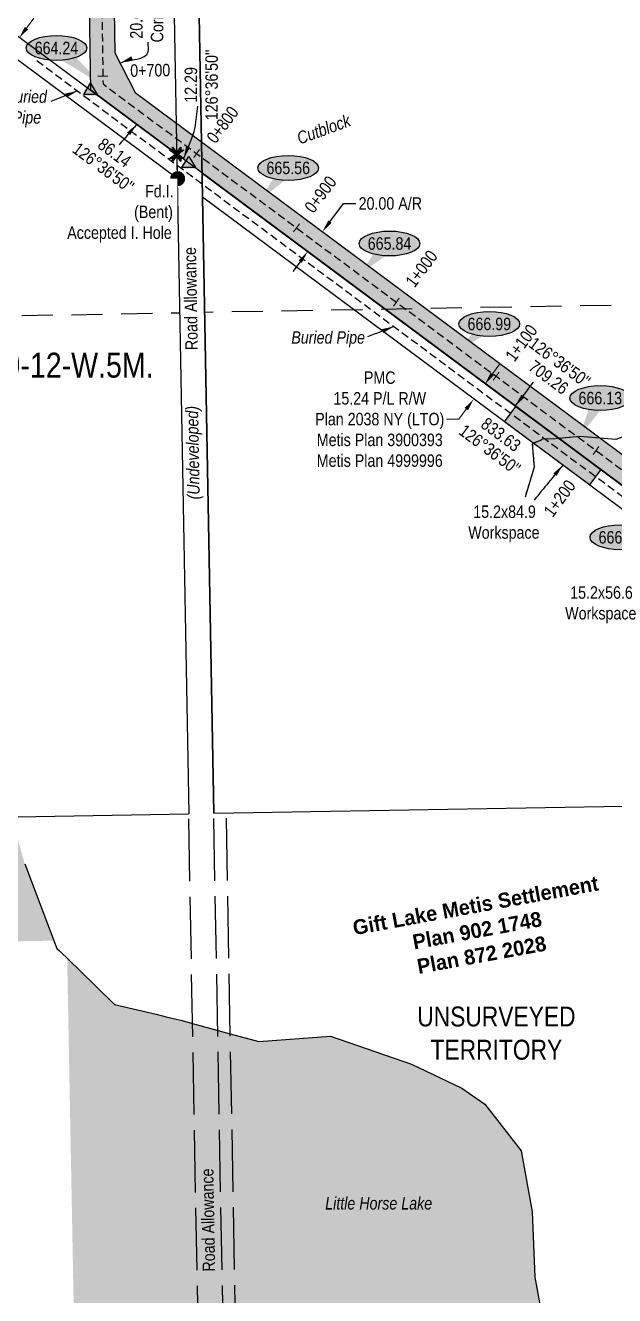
# Model space of a CAD drawing. Extents: x 577208 to 581485, y 6188773 to 6192305.
# Drawn here: x 578140 to 578614, y 6190195 to 6191215 of the extents above; entities that cross this region are included whole.
import ezdxf
from ezdxf.enums import TextEntityAlignment as Align

# ---------------------------------------------------------------- set-up
doc = ezdxf.new("R2010")
doc.units = 0
doc.header["$LTSCALE"] = 5
doc.header["$PDSIZE"] = 5
for name, pattern in [('foc-BUFFER', [16.75, 15, -1.75]), ('foc-LSD', [8, 5, -3]), ('foc-TIELINE', [1.875, 1.25, -0.625]), ('foc-TOPO-ephemeral', [6.25, 3.125, -0.625, 0.625, -0.625, 0.625, -0.625]), ('foc-UNSURVEYED', [12.5, 10, -2.5]), ('UG_PIPE', [1.875, 1.25, -0.625])]:
    doc.linetypes.add(name, pattern=pattern)
doc.layers.get('Defpoints').update_dxf_attribs({"color": 9})
for name, color, linetype in [('AS-PIPE-UG', 44, 'UG_PIPE'), ('AS-PIPE-UG-T', 44, 'Continuous'), ('AUX-BUFFER', 7, 'foc-BUFFER'), ('C-SYMBOL', 7, 'Continuous'), ('F-RW', 190, 'Continuous'), ('L-BD', 7, 'Continuous'), ('L-BD1', 253, 'Continuous'), ('L-MON', 1, 'Continuous'), ('L-ROAD-T', 7, 'Continuous'), ('L-SEC', 7, 'Continuous'), ('L-SECTION-LSD', 7, 'foc-LSD'), ('L-TITLEDB-T', 4, 'Continuous'), ('L-UNS-T', 3, 'Continuous'), ('L-USEC', 7, 'foc-UNSURVEYED'), ('P-ELEVATION', 7, 'Continuous'), ('P-PROPOSED', 10, 'Continuous'), ('P-PROPOSED-H', 21, 'Continuous'), ('P-TXT', 4, 'Continuous'), ('P-WORKAREA', 113, 'Continuous'), ('P-WORKAREA-H', 111, 'Continuous'), ('T-DRAW', 143, 'foc-TOPO-ephemeral'), ('T-TIE', 201, 'foc-TIELINE'), ('T-WATER', 160, 'Continuous'), ('T-WATER-H', 133, 'Continuous'), ('T-WATER-T', 170, 'Continuous')]:
    doc.layers.add(name, color=color, linetype=linetype)
for name, color, linetype, lineweight in [('F-RW-T', 190, 'Continuous', 9), ('T-TEXT', 48, 'Continuous', 18), ('T-TIE-T', 201, 'Continuous', 18)]:
    doc.layers.add(name, color=color, linetype=linetype, lineweight=lineweight)
doc.styles.add('175L', font='ARIALN.TTF', dxfattribs={"height": 20})
doc.styles.add('80', font='ARIALN.TTF', dxfattribs={"height": 10})
doc.styles.add('80CG', font='ARIALN.TTF', dxfattribs={"height": 10})
doc.styles.add('80L', font='ARIALN.TTF', dxfattribs={"height": 10})
doc.styles.add('80LS', font='ARIALNI.TTF', dxfattribs={"height": 10})
doc.styles.add('foc-LtypeFont', font='ARIALN.TTF', dxfattribs={"height": 7.35})
doc.linetypes.add('foc-TOPO-flowdirection-NOLINE', pattern='A,0,[">",foc-LtypeFont,S=0.3,R=0,X=0,Y=-0.945],-20,[">",foc-LtypeFont,S=0.3,R=0,X=0,Y=-0.945],0', length=20)
doc.dimstyles.new('Compass 5 000', dxfattribs={"dimscale": 5, "dimtxt": 9, "dimasz": 2, "dimexe": 0.2, "dimexo": 0.0625, "dimgap": 0.5, "dimtad": 0, "dimtih": 1, "dimtoh": 1, "dimzin": 0, "dimdsep": 46, "dimtxsty": '80CG', "dimcen": 0.1, "dimse1": 1, "dimse2": 1, "dimclrd": 256, "dimclrt": 256, "dimaunit": 1, "dimadec": 4, "dimazin": 0, "dimtfac": 0.06, "dimtofl": 0, "dimtmove": 0, "dimatfit": 1, "dimfxl": 0.2, "dimtolj": 1, "dimtzin": 0, "dimlwd": -1, "dimarcsym": 0})

# ---------------------------------------------------------------- blocks, each defined once
blk = doc.blocks.new('*D381')
at = {"layer": 'Defpoints', "color": 0, "transparency": 16777216}
for p in [(578509.5, 6190926.9), (578732.3, 6190761.7), (578723.2, 6190749.4)]:
    blk.add_point(p, dxfattribs=at)
at = {"layer": 'F-RW-T', "transparency": 16777216}
for p, q in [((578515.4, 6190935), (578521.4, 6190943)), ((578494.4, 6190906.7), (578488.5, 6190898.6)), ((578488.5, 6190898.6), (578478.5, 6190898.6))]:
    blk.add_line(p, q, dxfattribs=at)
for points in [[(578514.1, 6190936), (578516.8, 6190934), (578509.5, 6190926.9)], [(578493.1, 6190907.6), (578495.8, 6190905.7), (578500.4, 6190914.7)]]:
    blk.add_solid(points, dxfattribs=at)
at = {"layer": 'F-RW-T', "transparency": 16777216, "insert": (578424.9, 6190898.6), "char_height": 10, "attachment_point": 5, "style": '80CG'}
blk.add_mtext('\\A1;PMC\\P15.24 P/L R/W\\PPlan 2038 NY (LTO)\\PMetis Plan 3900393\\PMetis Plan 4999996', dxfattribs=at)
blk = doc.blocks.new('*D382')
at = {"layer": 'Defpoints', "color": 0, "transparency": 16777216}
for p in [(578126, 6191192.4), (578177.5, 6191173.2), (578168.4, 6191160.9)]:
    blk.add_point(p, dxfattribs=at)
at = {"layer": 'F-RW-T', "transparency": 16777216}
for p, q in [((578141, 6191212.7), (578147, 6191220.7)), ((578120, 6191184.4), (578101.7, 6191159.8)), ((578101.7, 6191159.8), (578091.7, 6191159.8))]:
    blk.add_line(p, q, dxfattribs=at)
for points in [[(578139.7, 6191213.7), (578142.3, 6191211.7), (578135, 6191204.7)], [(578118.7, 6191185.4), (578121.3, 6191183.4), (578126, 6191192.4)]]:
    blk.add_solid(points, dxfattribs=at)
at = {"layer": 'F-RW-T', "transparency": 16777216, "insert": (578038.1, 6191159.8), "char_height": 10, "attachment_point": 5, "style": '80CG'}
blk.add_mtext('\\A1;PMC\\P15.24 P/L R/W\\PPlan 2038 NY (LTO)\\PMetis Plan 3900393\\PMetis Plan 4999996', dxfattribs=at)
blk = doc.blocks.new('fdia')
at = {"color": 255, "const_width": 1}
blk.add_lwpolyline([(-0.5, 0, 1), (0.5, 0, 1)], format="xyb", close=True, dxfattribs=at)
blk = doc.blocks.new('Fdiaa')
blk.add_blockref('fdia', (0, 0))
blk = doc.blocks.new('fdib')
at = {"color": 1, "const_width": 1.6}
blk.add_lwpolyline([(-0.4, 0, 1), (0.4, 0, 1)], format="xyb", close=True, dxfattribs=at)
at = {"color": 1}
blk.add_circle((0, 0), 0.8, dxfattribs=at)
blk = doc.blocks.new('Fdibb')
blk.add_blockref('fdib', (0, 0))
blk = doc.blocks.new('fdicc')
for name in ['Fdibb', 'Fdiaa']:
    blk.add_blockref(name, (0, 0))
blk = doc.blocks.new('FDI')
blk.add_blockref('fdicc', (0, 0))
blk = doc.blocks.new('TRIA')
blk.add_hatch(color=255).paths.add_polyline_path([(-0.04, 1.52), (-1.47, -0.87), (1.39, -0.87)])
blk = doc.blocks.new('TRIAA')
blk.add_blockref('TRIA', (0, 0))
blk = doc.blocks.new('TRIB')
at = {"color": 1}
blk.add_lwpolyline([(-1.12, -0.67), (-0.04, 1.13), (1.04, -0.67)], close=True, dxfattribs=at)
blk = doc.blocks.new('TRIBB')
blk.add_blockref('TRIB', (0, 0))
blk = doc.blocks.new('TRICC')
for name in ['TRIAA', 'TRIBB']:
    blk.add_blockref(name, (0, 0))
blk = doc.blocks.new('plspike')
blk.add_blockref('TRICC', (0, 0))
blk = doc.blocks.new('*D425')
at = {"layer": 'Defpoints', "color": 0, "transparency": 16777216}
for p in [(578378.9, 6191049.2), (578412.8, 6191024), (578400.8, 6191008)]:
    blk.add_point(p, dxfattribs=at)
at = {"layer": 'P-TXT', "transparency": 16777216}
for p, q in [((578384.8, 6191057.2), (578395.7, 6191071.8)), ((578395.7, 6191071.8), (578405.7, 6191071.8)), ((578361, 6191025.1), (578355, 6191017.1))]:
    blk.add_line(p, q, dxfattribs=at)
for points in [[(578383.5, 6191058.2), (578386.2, 6191056.2), (578378.9, 6191049.2)], [(578359.7, 6191026.1), (578362.3, 6191024.1), (578367, 6191033.2)]]:
    blk.add_solid(points, dxfattribs=at)
at = {"layer": 'P-TXT', "transparency": 16777216, "insert": (578433.4, 6191071.8), "char_height": 10, "attachment_point": 5, "style": '80CG'}
blk.add_mtext('\\A1;20.00 A/R', dxfattribs=at)
blk = doc.blocks.new('*U491')
at = {"layer": 'P-ELEVATION'}
h = blk.add_hatch(color=111, dxfattribs=at)
h.dxf.hatch_style = 1
edge = h.paths.add_edge_path()
edge.add_ellipse((0, 0), major_axis=(-24.4, 0), ratio=0.410256, start_angle=0, end_angle=360)
at = {"layer": 'P-ELEVATION', "color": 7, "flags": 128}
blk.add_lwpolyline([(0, 0, 12.5, 0, 0), (37.5, -30.2, 0, 0, 0)], format="xyseb", dxfattribs=at)
at = {"layer": 'P-ELEVATION', "color": 7}
blk.add_ellipse((0, 0), major_axis=(-24.4, 0), ratio=0.410256, dxfattribs=at)
at = {"layer": 'P-ELEVATION', "style": '80'}
blk.add_attdef('ELEVATION', text='', height=10, dxfattribs=at).set_placement((0, 0), align=Align.MIDDLE_CENTER)
blk = doc.blocks.new('*U492')
at = {"layer": 'P-ELEVATION'}
h = blk.add_hatch(color=111, dxfattribs=at)
h.dxf.hatch_style = 1
edge = h.paths.add_edge_path()
edge.add_ellipse((0, 0), major_axis=(-24.4, 0), ratio=0.410256, start_angle=0, end_angle=360)
at = {"layer": 'P-ELEVATION', "color": 7, "flags": 128}
blk.add_lwpolyline([(0, 0, 12.5, 0, 0), (-22.1, -25.3, 0, 0, 0)], format="xyseb", dxfattribs=at)
at = {"layer": 'P-ELEVATION', "color": 7}
blk.add_ellipse((0, 0), major_axis=(-24.4, 0), ratio=0.410256, dxfattribs=at)
at = {"layer": 'P-ELEVATION', "style": '80'}
blk.add_attdef('ELEVATION', text='', height=10, dxfattribs=at).set_placement((0, 0), align=Align.MIDDLE_CENTER)
blk = doc.blocks.new('*U493')
at = {"layer": 'P-ELEVATION'}
h = blk.add_hatch(color=111, dxfattribs=at)
h.dxf.hatch_style = 1
edge = h.paths.add_edge_path()
edge.add_ellipse((0, 0), major_axis=(-24.4, 0), ratio=0.410256, start_angle=0, end_angle=360)
at = {"layer": 'P-ELEVATION', "color": 7, "flags": 128}
blk.add_lwpolyline([(0, 0, 12.5, 0, 0), (-23.4, -24.4, 0, 0, 0)], format="xyseb", dxfattribs=at)
at = {"layer": 'P-ELEVATION', "color": 7}
blk.add_ellipse((0, 0), major_axis=(-24.4, 0), ratio=0.410256, dxfattribs=at)
at = {"layer": 'P-ELEVATION', "style": '80'}
blk.add_attdef('ELEVATION', text='', height=10, dxfattribs=at).set_placement((0, 0), align=Align.MIDDLE_CENTER)
blk = doc.blocks.new('*U494')
at = {"layer": 'P-ELEVATION'}
h = blk.add_hatch(color=111, dxfattribs=at)
h.dxf.hatch_style = 1
edge = h.paths.add_edge_path()
edge.add_ellipse((0, 0), major_axis=(-24.4, 0), ratio=0.410256, start_angle=0, end_angle=360)
at = {"layer": 'P-ELEVATION', "color": 7, "flags": 128}
blk.add_lwpolyline([(0, 0, 12.5, 0, 0), (-23.3, -20, 0, 0, 0)], format="xyseb", dxfattribs=at)
at = {"layer": 'P-ELEVATION', "color": 7}
blk.add_ellipse((0, 0), major_axis=(-24.4, 0), ratio=0.410256, dxfattribs=at)
at = {"layer": 'P-ELEVATION', "style": '80'}
blk.add_attdef('ELEVATION', text='', height=10, dxfattribs=at).set_placement((0, 0), align=Align.MIDDLE_CENTER)
blk = doc.blocks.new('*U495')
at = {"layer": 'P-ELEVATION'}
h = blk.add_hatch(color=111, dxfattribs=at)
h.dxf.hatch_style = 1
edge = h.paths.add_edge_path()
edge.add_ellipse((0, 0), major_axis=(-24.4, 0), ratio=0.410256, start_angle=0, end_angle=360)
at = {"layer": 'P-ELEVATION', "color": 7, "flags": 128}
blk.add_lwpolyline([(0, 0, 12.5, 0, 0), (-16.6, -31, 0, 0, 0)], format="xyseb", dxfattribs=at)
at = {"layer": 'P-ELEVATION', "color": 7}
blk.add_ellipse((0, 0), major_axis=(-24.4, 0), ratio=0.410256, dxfattribs=at)
at = {"layer": 'P-ELEVATION', "style": '80'}
blk.add_attdef('ELEVATION', text='', height=10, dxfattribs=at).set_placement((0, 0), align=Align.MIDDLE_CENTER)
blk = doc.blocks.new('*U496')
at = {"layer": 'P-ELEVATION'}
h = blk.add_hatch(color=111, dxfattribs=at)
h.dxf.hatch_style = 1
edge = h.paths.add_edge_path()
edge.add_ellipse((0, 0), major_axis=(-24.4, 0), ratio=0.410256, start_angle=0, end_angle=360)
at = {"layer": 'P-ELEVATION', "color": 7, "flags": 128}
blk.add_lwpolyline([(0, 0, 12.5, 0, 0), (53.3, 15.6, 0, 0, 0)], format="xyseb", dxfattribs=at)
at = {"layer": 'P-ELEVATION', "color": 7}
blk.add_ellipse((0, 0), major_axis=(-24.4, 0), ratio=0.410256, dxfattribs=at)
at = {"layer": 'P-ELEVATION', "style": '80'}
blk.add_attdef('ELEVATION', text='', height=10, dxfattribs=at).set_placement((0, 0), align=Align.MIDDLE_CENTER)
blk = doc.blocks.new('TEMP')
h = blk.add_hatch(color=255)
h.dxf.hatch_style = 1
h.paths.add_polyline_path([(0, 0.25), (-0.67, 1.15), (-0.67, 0.67), (-1.15, 0.67), (-0.25, 0), (-1.15, -0.67), (-0.67, -0.67), (-0.67, -1.15), (0, -0.25), (0.67, -1.15), (0.67, -0.67), (1.15, -0.67), (0.25, 0), (1.15, 0.67), (0.67, 0.67), (0.67, 1.15)])
h.paths.add_polyline_path([(0.57, 0.85), (0.57, 0.57), (0.85, 0.57), (0.08, 0), (0.85, -0.57), (0.57, -0.57), (0.57, -0.85), (0, -0.08), (-0.57, -0.85), (-0.57, -0.57), (-0.85, -0.57), (-0.08, 0), (-0.85, 0.57), (-0.57, 0.57), (-0.57, 0.85), (0, 0.08)], flags=16)
h = blk.add_hatch(color=1)
h.dxf.hatch_style = 1
h.paths.add_polyline_path([(0, 0.08), (-0.57, 0.85), (-0.57, 0.57), (-0.85, 0.57), (-0.08, 0), (-0.85, -0.57), (-0.57, -0.57), (-0.57, -0.85), (0, -0.08), (0.57, -0.85), (0.57, -0.57), (0.85, -0.57), (0.08, 0), (0.85, 0.57), (0.57, 0.57), (0.57, 0.85)])
at = {"color": 1}
for p, q in [((-0.08, 0), (0.08, 0)), ((0, 0.08), (0, -0.08))]:
    blk.add_line(p, q, dxfattribs=at)
at = {"color": 255, "flags": 128}
blk.add_lwpolyline([(-0.25, 0), (-1.15, 0.67), (-0.67, 0.67), (-0.67, 1.15), (0, 0.25), (0.67, 1.15), (0.67, 0.67), (1.15, 0.67), (0.25, 0), (1.15, -0.67), (0.67, -0.67), (0.67, -1.15), (0, -0.25), (-0.67, -1.15), (-0.67, -0.67), (-1.15, -0.67)], close=True, dxfattribs=at)
at = {"color": 1, "flags": 128}
blk.add_lwpolyline([(-0.08, 0), (-0.85, 0.57), (-0.57, 0.57), (-0.57, 0.85), (0, 0.08), (0.57, 0.85), (0.57, 0.57), (0.85, 0.57), (0.08, 0), (0.85, -0.57), (0.57, -0.57), (0.57, -0.85), (0, -0.08), (-0.57, -0.85), (-0.57, -0.57), (-0.85, -0.57)], close=True, dxfattribs=at)

msp = doc.modelspace()

# ---------------------------------------------------------------- hatches: boundary and pattern name
at = {"layer": 'P-PROPOSED-H'}
h = msp.add_hatch(color=256, dxfattribs=at)
h.dxf.hatch_style = 1
h.paths.add_polyline_path([(578859.815, 6189931.932), (578857.865, 6190061.862), (578727.935, 6190059.912), (578729.885, 6189929.982)])
h.paths.add_polyline_path([(578201.316, 6191873.794), (578212.1, 6191192.871), (578228.464, 6191160.959), (578868.502, 6190685.408), (578879.804, 6189932.232), (578859.815, 6189931.932), (578848.811, 6190665.25), (578840.638, 6190681.206), (578192.584, 6191162.712), (578181.327, 6191873.477)])
at = {"layer": 'P-WORKAREA-H'}
h = msp.add_hatch(color=256, dxfattribs=at)
h.dxf.hatch_style = 1
h.paths.add_polyline_path([(578525.258, 6190896.556), (578534.343, 6190908.784), (578602.449, 6190858.181), (578593.364, 6190845.953)])
h.paths.add_polyline_path([(578629.484, 6190819.115), (578638.57, 6190831.343), (578684.006, 6190797.584), (578674.921, 6190785.356)])
at = {"layer": 'T-WATER-H'}
h = msp.add_hatch(color=256, dxfattribs=at)
h.dxf.hatch_style = 1
h.paths.add_polyline_path([(577527.089, 6190468.922), (578163.044, 6190479.822), (578139.587, 6190541.451), (578127.202, 6190585.627), (578123.481, 6190608.104), (578110.007, 6190659.324), (578089.367, 6190704.509), (578051.438, 6190729.502), (577997.99, 6190740.162), (577948.421, 6190754.292), (577901.805, 6190777.144), (577853.263, 6190795.629), (577821.92, 6190822.907), (577735.88, 6191036.915), (577702.293, 6191063.427), (577662.206, 6191071.612), (577643.106, 6191053.513), (577619.137, 6191048.434), (577583.609, 6191073.291), (577560.925, 6191098.717), (577538.988, 6191059.854), (577537.425, 6191043.65), (577521.677, 6191015.971), (577501.203, 6191002.361), (577478.468, 6190990.693), (577453.394, 6190968.063), (577437.268, 6190926.883), (577422.848, 6190875.363), (577431.511, 6190826.068), (577442.034, 6190793.732), (577481.127, 6190720.151), (577499.053, 6190677.202), (577506.816, 6190628.353), (577517.886, 6190577.569), (577529.81, 6190535.64), (577526.807, 6190508.627), (577526.565, 6190469.936)])
h.paths.add_polyline_path([(578173.691, 6190465.51), (578188.004, 6189704.466), (578189.181, 6189705.9), (578197.181, 6189713.261), (578256.866, 6189768.169), (578264.866, 6189775.529), (578266.849, 6189777.354), (578284.292, 6189793.4), (578285.748, 6189794.476), (578311.481, 6189813.492), (578315.406, 6189823.143), (578317.105, 6189827.321), (578348.004, 6189882.079), (578365.653, 6189919.217), (578387.643, 6189957.726), (578398.22, 6189999.028), (578451.882, 6190023.331), (578463.751, 6190049.24), (578525.989, 6190075.71), (578531.961, 6190080.03), (578552.086, 6190105.313), (578564.077, 6190130.487), (578549.613, 6190209.507), (578547.382, 6190262.137), (578538.568, 6190311.13), (578509.271, 6190348.469), (578490.905, 6190361.415), (578450.307, 6190380.545), (578385.396, 6190403.142), (578327.678, 6190398.786), (578304.786, 6190405.074), (578274.453, 6190413.407), (578266.096, 6190415.702), (578261.251, 6190416.852), (578253.252, 6190418.752), (578245.251, 6190420.651), (578211.735, 6190428.609), (578183.473, 6190456.021), (578175.474, 6190463.781)])

# ---------------------------------------------------------------- linework, layer by layer
at = {"layer": 'AS-PIPE-UG', "flags": 128}
msp.add_lwpolyline([(578149.3, 6191186.609), (578172.812, 6191168.988), (578198.509, 6191149.865), (578294.117, 6191078.688), (578362.678, 6191027.703), (578465.719, 6190951.163), (578565.673, 6190876.819), (578682.885, 6190789.931), (578765.033, 6190729.303), (578826.582, 6190683.926), (578849.566, 6190666.825), (578884.27, 6190641.223), (578916.275, 6190617.369), (578949.426, 6190592.569), (578974.16, 6190574.112)], dxfattribs=at)
at = {"layer": 'AUX-BUFFER', "color": 251, "linetype": 'foc-BUFFER', "const_width": 1.999, "flags": 128}
msp.add_lwpolyline([(578593.937, 6189995.915, 1), (578993.767, 6189995.915, 1)], format="xyb", close=True, dxfattribs=at)
at = {"layer": 'F-RW', "flags": 128}
for points in [[(577659.462, 6191539.846), (577568.215, 6191606.114), (577577.29, 6191618.35), (577668.547, 6191552.073), (578261.699, 6191111.36), (578262.2, 6191092.009)], [(579201.807, 6190413.417), (579202.162, 6190394.179), (578931.337, 6190594.838), (578282.438, 6191076.972), (578282.086, 6191096.212), (578940.422, 6190607.066), (579201.807, 6190413.417)]]:
    msp.add_lwpolyline(points, close=True, dxfattribs=at)
at = {"layer": 'L-SEC'}
for p, q in [((578256.673, 6191386.344), (578271.379, 6190581.724)), ((578256.673, 6191386.344), (578271.379, 6190581.724)), ((578291.483, 6190582.068), (578276.777, 6191386.69)), ((578276.786, 6191386.712), (578291.492, 6190582.091)), ((578291.493, 6190582.069), (579098.315, 6190595.897)), ((577464.553, 6190567.906), (578271.379, 6190581.724))]:
    msp.add_line(p, q, dxfattribs=at)
at = {"layer": 'L-SECTION-LSD'}
for p, q in [((579090.882, 6190998.244), (578284.13, 6190984.379)), ((577457.285, 6190970.173), (578264.026, 6190984.034))]:
    msp.add_line(p, q, dxfattribs=at)
at = {"layer": 'L-USEC'}
for p, q in [((578286.054, 6189777.695), (578271.379, 6190581.724)), ((578306.168, 6189778.062), (578291.492, 6190582.091)), ((578316.212, 6189778.245), (578301.536, 6190582.274))]:
    msp.add_line(p, q, dxfattribs=at)
at = {"layer": 'P-PROPOSED', "flags": 128}
msp.add_lwpolyline([(578201.316, 6191873.794), (578212.1, 6191192.871), (578228.464, 6191160.959), (578868.502, 6190685.408), (578879.804, 6189932.232), (578859.815, 6189931.932), (578848.811, 6190665.25), (578840.638, 6190681.206), (578192.584, 6191162.712), (578181.327, 6191873.477)], close=True, dxfattribs=at)
at = {"layer": 'P-WORKAREA', "flags": 128}
msp.add_lwpolyline([(578525.258, 6190896.556), (578534.343, 6190908.784), (578602.449, 6190858.181), (578593.364, 6190845.953)], close=True, dxfattribs=at)
at = {"layer": 'T-DRAW', "flags": 128}
msp.add_lwpolyline([(578680.665, 6190912.651), (578663.843, 6190909.995), (578652.469, 6190906.089), (578637.155, 6190890.72), (578614.721, 6190882.246), (578585.582, 6190884.641), (578566.27, 6190882.846), (578555.29, 6190882.567), (578554.534, 6190881.748), (578547.472, 6190878.782), (578549.015, 6190860.174), (578541.63, 6190835.965)], dxfattribs=at)
at = {"layer": 'T-DRAW', "linetype": 'foc-TOPO-flowdirection-NOLINE', "flags": 128}
msp.add_lwpolyline([(578680.665, 6190912.651), (578663.843, 6190909.995), (578652.469, 6190906.089), (578637.155, 6190890.72), (578614.721, 6190882.246), (578585.582, 6190884.641), (578566.27, 6190882.846), (578555.29, 6190882.567), (578554.534, 6190881.748), (578547.472, 6190878.782), (578549.015, 6190860.174), (578541.63, 6190835.965)], dxfattribs=at)
at = {"layer": 'T-TIE', "flags": 128}
msp.add_lwpolyline([(578191.321, 6191873.635), (578202.5, 6191167.797), (578858.582, 6190680.326), (578869.81, 6189932.082)], dxfattribs=at)
at = {"layer": 'T-TIE-T'}
for p, q in [((578198.404, 6191173.958), (578206.399, 6191174.085)), ((578275.353, 6191108.686), (578280.123, 6191115.105)), ((578355.588, 6191049.071), (578360.357, 6191055.49)), ((578435.822, 6190989.457), (578440.592, 6190995.876)), ((578516.057, 6190929.842), (578520.826, 6190936.261)), ((578596.292, 6190870.228), (578601.061, 6190876.646))]:
    msp.add_line(p, q, dxfattribs=at)
at = {"layer": 'T-WATER'}
msp.add_lwpolyline([(578139.587, 6190541.451), (578165.449, 6190473.504), (578167.472, 6190471.542), (578175.474, 6190463.781), (578183.473, 6190456.021), (578211.735, 6190428.609), (578245.251, 6190420.651), (578253.252, 6190418.752), (578261.251, 6190416.852), (578266.096, 6190415.702), (578274.453, 6190413.407), (578304.786, 6190405.074), (578327.678, 6190398.786), (578385.396, 6190403.142), (578450.307, 6190380.545), (578490.905, 6190361.415), (578509.271, 6190348.469), (578538.568, 6190311.13), (578547.382, 6190262.137), (578549.613, 6190209.507), (578564.077, 6190130.487)], dxfattribs=at)

# ---------------------------------------------------------------- block references
at = {"layer": 'L-MON'}
for name, p, xscale, yscale, zscale in [('plspike', (578192.584, 6191162.714), 4.997868300000009, 4.997868300000009, 4.997868300000009), ('TEMP', (578261.699, 6191111.36), 4.997868300000004, 4.997868300000004, 4.997868300000004), ('plspike', (578271.563, 6191104.032), 4.997868300000009, 4.997868300000009, 4.997868300000009), ('FDI', (578262.476, 6191091.804), 5.000000000000012, 5.000000000000012, 5.000000000000012)]:
    msp.add_blockref(name, p, dxfattribs=dict(at, xscale=xscale, yscale=yscale, zscale=zscale))
at = {"layer": 'T-TIE', "xscale": 0.99957366, "yscale": 0.99957366, "zscale": 0.99957366}
for name, p, values in [('*U491', (578165.105, 6191196.724), {'ELEVATION': '664.24'}), ('*U492', (578351.366, 6191100.42), {'ELEVATION': '665.56'}), ('*U493', (578432.775, 6191039.688), {'ELEVATION': '665.84'}), ('*U494', (578512.939, 6190975.099), {'ELEVATION': '666.99'}), ('*U495', (578602.147, 6190915.581), {'ELEVATION': '666.13'}), ('*U496', (578618.272, 6190803.759), {'ELEVATION': '666.71'})]:
    msp.add_blockref(name, p, dxfattribs=at).add_auto_attribs(values)

# ---------------------------------------------------------------- texts
at = {"layer": 'AS-PIPE-UG-T', "char_height": 9.99574, "attachment_point": 1, "style": '80L'}
for s, width, insert in [('\\pi0.30605;{\\fArial Narrow|b0|i1|c0|p34;Buried \\P\\pi5.846;Pipe}', 33.76985, (578124.032, 6191162.668)), ('{\\fArial Narrow|b0|i1|c0|p34;Buried Pipe}', 59.03588, (578353.829, 6190969.269))]:
    msp.add_mtext_dynamic_manual_height_columns(s, width=width, gutter_width=50, heights=[0], dxfattribs=dict(at, insert=insert))
at = {"layer": 'C-SYMBOL', "color": 3, "style": '175L'}
msp.add_text('S.E.1/4 Sec. 23-79-12-W.5M.', height=20, dxfattribs=at).set_placement((578093.472, 6190926.002), align=Align.BOTTOM_CENTER)
at = {"layer": 'L-BD', "style": '80L'}
for s, height, p in [('833.63', 9.9957, (578522.335, 6190886.275)), ("126°36'50''", 9.99574, (578513.392, 6190874.24))]:
    msp.add_text(s, height=height, rotation=323.3875, dxfattribs=at).set_placement(p, align=Align.MIDDLE)
at = {"layer": 'L-BD1', "style": '80L'}
for s, height, rotation, p in [('86.14', 9.9957, 323.3883, (578211.751, 6191112.69)), ("126°36'50''", 9.99574, 323.3883, (578202.809, 6191100.655)), ("126°36'50''", 9.99574, 323.3874, (578569.583, 6190944.344)), ('709.26', 9.9957, 323.3874, (578560.641, 6190932.309))]:
    msp.add_text(s, height=height, rotation=rotation, dxfattribs=at).set_placement(p, align=Align.MIDDLE)
at = {"layer": 'L-BD1', "insert": (578268.096, 6191167.067), "char_height": 9.99574, "width": 51.63985, "attachment_point": 2, "rotation": 90, "style": '80L'}
msp.add_mtext("12.29 126°36'50''", dxfattribs=at)
at = {"layer": 'L-ROAD-T', "style": '80L'}
for p in [(578272.926, 6190995.418), (578286.894, 6190255.407)]:
    msp.add_text('Road Allowance', height=10, rotation=91.047059, dxfattribs=at).set_placement(p, align=Align.MIDDLE_CENTER)
at = {"layer": 'L-TITLEDB-T', "insert": (578336.953, 6190483.896), "char_height": 11.97825, "attachment_point": 1, "rotation": 10.407242, "style": '80L'}
msp.add_mtext_dynamic_manual_height_columns('\\pi66.474;{\\fCordia New|b1|i0|c0|p34;Gift Lake Metis Settlement\\P\\pi111.67;Plan 902 1748\\PPlan 872 2028}', width=331.42161, gutter_width=45, heights=[0], dxfattribs=at)
at = {"layer": 'L-UNS-T', "color": 3, "insert": (578518.642, 6190405.442), "char_height": 15.99318, "attachment_point": 5, "style": '80L'}
msp.add_mtext_dynamic_manual_height_columns('UNSURVEYED TERRITORY', width=126.41375, gutter_width=47.5, heights=[0], dxfattribs=at)
at = {"layer": 'P-TXT', "insert": (578224.264, 6191200.877), "char_height": 9.99574, "attachment_point": 1, "rotation": 90, "style": '80L'}
msp.add_mtext_dynamic_manual_height_columns('\\pi3.3143;20.0x20.0\\P\\pi0.33466;Corner Cut', width=56.04816, gutter_width=50, heights=[0], dxfattribs=at)
at = {"layer": 'P-WORKAREA', "char_height": 9.99574, "attachment_point": 1, "style": '80L'}
for s, insert in [('\\pi28.378;15.2x84.9\\P\\pi24.348;Workspace', (578471.674, 6190829.289)), ('\\pi28.391;15.2x56.6\\P\\pi24.348;Workspace', (578549.566, 6190764.404))]:
    msp.add_mtext_dynamic_manual_height_columns(s, width=105.31606, gutter_width=50, heights=[0], dxfattribs=dict(at, insert=insert))
at = {"layer": 'T-TEXT', "style": '80LS'}
msp.add_text('(Undeveloped)', height=10, rotation=91.047059, dxfattribs=at).set_placement((578274.572, 6190871.693), align=Align.MIDDLE_CENTER)
at = {"layer": 'T-TEXT', "insert": (578357.203, 6191128.526), "char_height": 9.99574, "attachment_point": 1, "rotation": 20, "style": '80L'}
msp.add_mtext_dynamic_manual_height_columns('{\\fArial Narrow|b0|i1|c0|p34;Cutblock}', width=45.27735, gutter_width=50, heights=[0], dxfattribs=at)
at = {"layer": 'T-TIE-T', "style": '80L'}
for s, rotation, p in [('0+700', 0.907353, (578240.45, 6191178.804)), ('0+800', 53.387525, (578298.526, 6191135.099)), ('0+900', 53.387525, (578377.241, 6191079.162)), ('1+000', 53.387525, (578458.44, 6191019.489)), ('1+100', 53.387525, (578538.675, 6190959.875)), ('1+200', 53.387525, (578569.437, 6190835.069))]:
    msp.add_text(s, height=9.9957, rotation=rotation, dxfattribs=at).set_placement(p, align=Align.MIDDLE_CENTER)
at = {"layer": 'T-WATER-T', "insert": (578381.079, 6190273.872), "char_height": 10, "attachment_point": 1, "style": '80L'}
msp.add_mtext_dynamic_manual_height_columns('{\\fArial Narrow|b0|i1|c0|p34;Little Horse Lake}', width=92.38513, gutter_width=50, heights=[0], dxfattribs=at)

# ---------------------------------------------------------------- dimensions: what is measured, and where the dimension line sits
at = {"layer": 'F-RW-T'}
for base, p1, p2, angle, picture, middle in [((578125.963, 6191192.415), (578177.496, 6191173.167), (578168.417, 6191160.926), 233.435041, '*D382', (578038.133, 6191159.755)), ((578509.483, 6190926.926), (578723.219, 6190749.419), (578732.298, 6190761.66), 53.435041, '*D381', (578424.885, 6190898.622))]:
    dim = msp.add_linear_dim(base=base, p1=p1, p2=p2, angle=angle, text='PMC\\P15.24 P/L R/W\\PPlan 2038 NY (LTO)\\PMetis Plan 3900393\\PMetis Plan 4999996', dimstyle='Compass 5 000', dxfattribs=at)
    dim.commit()
    dim.dimension.update_dxf_attribs({"geometry": picture, "text_midpoint": middle, "dimtype": 161})
at = {"layer": 'P-TXT'}
dim = msp.add_linear_dim(base=(578378.88, 6191049.2), p1=(578400.846, 6191007.972), p2=(578412.769, 6191024.019), angle=53.387525, text='20.00 A/R', dimstyle='Compass 5 000', dxfattribs=at)
dim.commit()
dim.dimension.update_dxf_attribs({"geometry": '*D425', "text_midpoint": (578433.386, 6191071.772), "dimtype": 161})

# ---------------------------------------------------------------- leaders
at = {"layer": 'AS-PIPE-UG-T', "path_type": 1}
for points in [[(578181.949, 6191162.189), (578160.649, 6191153.866)], [(578436.318, 6190973.003), (578415.018, 6190964.68)]]:
    msp.add_leader(points, dimstyle='Compass 5 000', override={"dimgap": 0.5, "dimtad": 0}, dxfattribs=at)
at = {"layer": 'L-BD1', "path_type": 1}
for points in [[(578267.365, 6191107.866), (578276.477, 6191132.917), (578278.613, 6191149.997)], [(578229.495, 6191135.288), (578215.43, 6191118.96)], [(578533.842, 6190909.156), (578548.487, 6190928.379)]]:
    msp.add_leader(points, dimstyle='Compass 5 000', override={"dimgap": 0.5, "dimtad": 0}, dxfattribs=at)
at = {"layer": 'P-TXT', "path_type": 1}
msp.add_leader([(578216.554, 6191184.835), (578238.77, 6191193.578), (578238.77, 6191201.293)], dimstyle='Compass 5 000', override={"dimgap": 0.5, "dimtad": 0}, dxfattribs=at)
at = {"layer": 'P-WORKAREA', "path_type": 1}
msp.add_leader([(578572.028, 6190861.805), (578548.968, 6190833.643)], dimstyle='Compass 5 000', override={"dimgap": 0.5, "dimtad": 0}, dxfattribs=at)

# ---------------------------------------------------------------- next in the draw order: texts
at = {"layer": 'L-MON', "insert": (578173.598, 6191086.743), "char_height": 9.99574, "attachment_point": 1, "style": '80L', "bg_fill": 2}
msp.add_mtext_dynamic_manual_height_columns('\\pi62.694;Fd.I.\\P\\pi53.871;(Bent)\\P\\pi0.13563;Accepted I. Hole', width=83.66753, gutter_width=50, heights=[0], dxfattribs=at)

doc.saveas('drawing.dxf')
